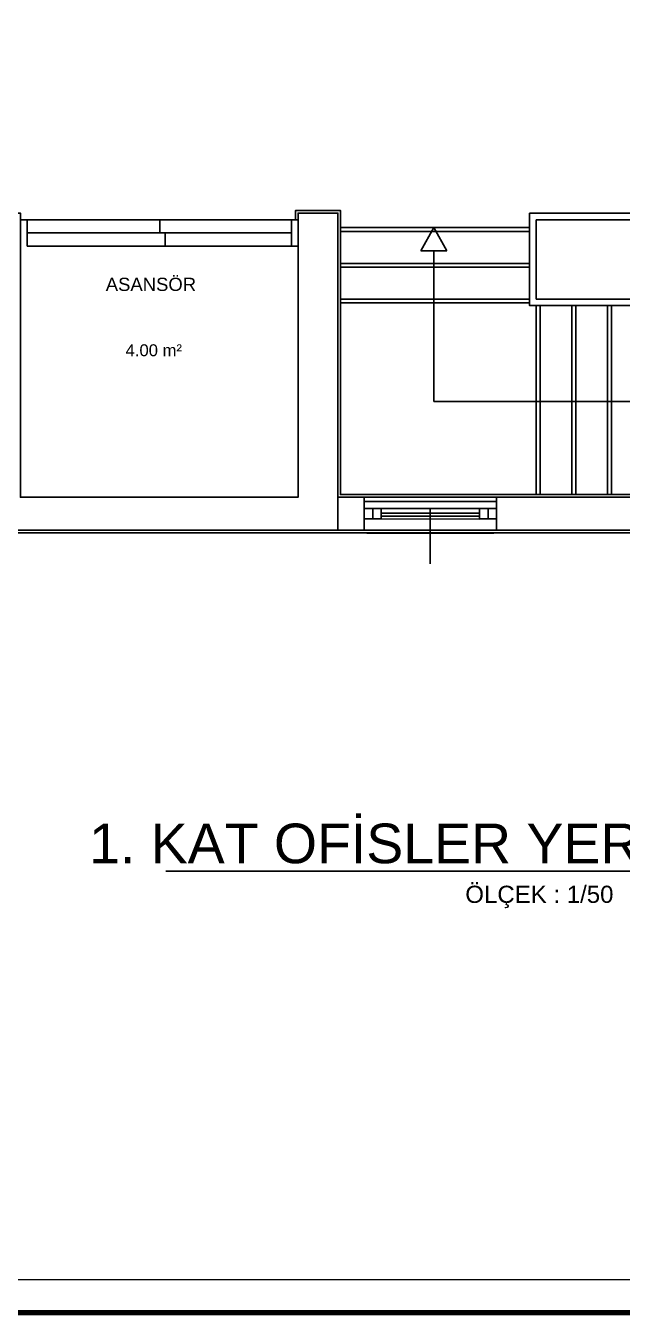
# Model space of a CAD drawing. Header units: centimetres. Extents: x -3952 to 26292, y -15092 to -10712.
# Drawn here: x 9082 to 9533, y -15052 to -14076 of the extents above; entities that cross this region are included whole.
import ezdxf
from ezdxf.enums import TextEntityAlignment as Align

# ---------------------------------------------------------------- set-up
doc = ezdxf.new("R2010")
doc.units = ezdxf.units.CM
for name, color, linetype in [('MIMARI', 8, 'Continuous'), ('MIMARI-KOLON', 8, 'Continuous'), ('MIMARI-YAZI', 8, 'Continuous'), ('MTY-KAT-ADI', 1, 'Continuous'), ('MTY-PAFTA', 7, 'Continuous')]:
    doc.layers.add(name, color=color, linetype=linetype)
doc.layers.add('ROTAS-PAFTA-SINIRI', color=8, linetype='Continuous', plot=False)
doc.styles.add('ROTAS', font='arial.ttf')

# ---------------------------------------------------------------- blocks, each defined once
blk = doc.blocks.new('ROTAS_PAFTA')
blk.add_lwpolyline([(0, 0), (1, 0), (1, 1), (0, 1)], close=True)

msp = doc.modelspace()

# ---------------------------------------------------------------- linework, layer by layer
at = {"layer": 'MIMARI'}
for p, q in [((9078.36, -14223.05), (9083.36, -14223.05)), ((9083.36, -14223.05), (9288.36, -14223.05)), ((9083.36, -14223.05), (9083.36, -14243.05)), ((9183.86, -14223.05), (9183.86, -14233.05)), ((9283.36, -14223.05), (9283.36, -14243.05)), ((9083.36, -14233.05), (9283.36, -14233.05)), ((9187.86, -14233.05), (9187.86, -14243.05)), ((9463.36, -14229.05), (9320.36, -14229.05)), ((9463.36, -14232.05), (9320.36, -14232.05)), ((9390.86, -14229.05), (9381.06, -14246.53)), ((9390.86, -14229.05), (9400.67, -14246.53)), ((9083.36, -14243.05), (9283.36, -14243.05)), ((9283.36, -14243.05), (9288.36, -14243.05)), ((9381.06, -14246.53), (9400.67, -14246.53)), ((9390.86, -14360.55), (9390.86, -14246.53)), ((9463.36, -14256.05), (9320.36, -14256.05)), ((9463.36, -14259.05), (9320.36, -14259.05)), ((9463.36, -14283.05), (9320.36, -14283.05)), ((9463.36, -14286.05), (9320.36, -14286.05)), ((9468.36, -14288.05), (9468.36, -14431.05)), ((9471.36, -14288.05), (9471.36, -14431.05)), ((9495.36, -14288.05), (9495.36, -14431.05)), ((9498.36, -14288.05), (9498.36, -14431.05)), ((9522.36, -14288.05), (9522.36, -14431.05)), ((9525.36, -14288.05), (9525.36, -14431.05)), ((9869.86, -14360.55), (9390.86, -14360.55)), ((9318.36, -14433.05), (9338.36, -14433.05)), ((9338.36, -14433.05), (9338.36, -14458.05)), ((9338.36, -14433.05), (9438.36, -14433.05)), ((9438.21, -14436.24), (9338.36, -14436.24)), ((9438.36, -14433.05), (9438.36, -14458.05)), ((9438.36, -14433.05), (9842.36, -14433.05)), ((9344.76, -14441.59), (9344.76, -14449.51)), ((9351.23, -14441.59), (9351.23, -14449.51)), ((9429.69, -14441.59), (9351.23, -14441.59)), ((9425.49, -14445.06), (9351.23, -14445.06)), ((9351.23, -14447.28), (9425.49, -14447.29)), ((9425.49, -14449.52), (9351.23, -14449.51)), ((9388.28, -14483.36), (9388.28, -14442.19)), ((9425.49, -14441.59), (9425.49, -14449.51)), ((9431.96, -14441.59), (9431.96, -14449.51)), ((9318.36, -14458.05), (9338.36, -14458.05)), ((9438.36, -14458.05), (9338.36, -14458.05)), ((9438.36, -14458.05), (9942.36, -14458.05)), ((9340.36, -14460.12), (9436.19, -14460.12))]:
    msp.add_line(p, q, dxfattribs=at)
for points in [[(9286.36, -14223.05), (9286.36, -14216.05), (9320.36, -14216.05), (9320.36, -14431.05), (9850.45, -14431.05), (9940.36, -14368.12), (9940.36, -14213.05)], [(9463.36, -14218.05), (9797.36, -14218.05), (9797.36, -14288.05), (9463.36, -14288.05), (9463.36, -14218.05)], [(9468.36, -14223.05), (9792.36, -14223.05), (9792.36, -14283.05), (9468.36, -14283.05), (9468.36, -14223.05)], [(9351.23, -14441.59), (9338.36, -14441.6), (9338.36, -14449.51), (9351.23, -14449.51)], [(9425.49, -14441.59), (9438.36, -14441.6), (9438.36, -14449.51), (9425.49, -14449.51)], [(9041.36, -14454.33), (9041.36, -14460.05), (9984.36, -14460.05), (9984.36, -14454.33)]]:
    msp.add_lwpolyline(points, dxfattribs=at)
at = {"layer": 'MIMARI-KOLON'}
msp.add_lwpolyline([(9048.36, -14218.05), (9078.36, -14218.05), (9078.36, -14433.05), (9288.36, -14433.05), (9288.36, -14218.05), (9318.36, -14218.05), (9318.36, -14458.05), (9048.36, -14458.05), (9048.36, -14218.05)], dxfattribs=at)
at = {"layer": 'MTY-KAT-ADI'}
msp.add_line((9188.4, -14716), (9861.6, -14716), dxfattribs=at)
at = {"layer": 'MTY-PAFTA'}
for points, const_width in [([(7600, -15050), (11400, -15050), (11400, -13100), (7600, -13100)], 4), ([(7625, -15025), (11375, -15025), (11375, -13125), (7625, -13125)], 1)]:
    msp.add_lwpolyline(points, close=True, dxfattribs=dict(at, const_width=const_width))

# ---------------------------------------------------------------- block references
at = {"layer": 'ROTAS-PAFTA-SINIRI', "xscale": 3800, "yscale": 1950}
msp.add_blockref('ROTAS_PAFTA', (7600, -15050), dxfattribs=at)

# ---------------------------------------------------------------- texts
at = {"layer": 'MIMARI-YAZI', "style": 'ROTAS'}
for s, height, p in [('ASANSÖR', 10, (9142.87, -14276.94)), ('4.00 m²', 9, (9157.89, -14326.32))]:
    msp.add_text(s, height=height, dxfattribs=at).set_placement(p)
at = {"layer": 'MTY-KAT-ADI', "style": 'ROTAS'}
for s, height, p in [('1. KAT OFİSLER YERDEN ISITMA PLANI', 30, (9525, -14710)), ('ÖLÇEK : 1/50   KOT: +4,70', 13, (9525, -14740))]:
    msp.add_text(s, height=height, dxfattribs=at).set_placement(p, align=Align.CENTER)

doc.saveas('drawing.dxf')
